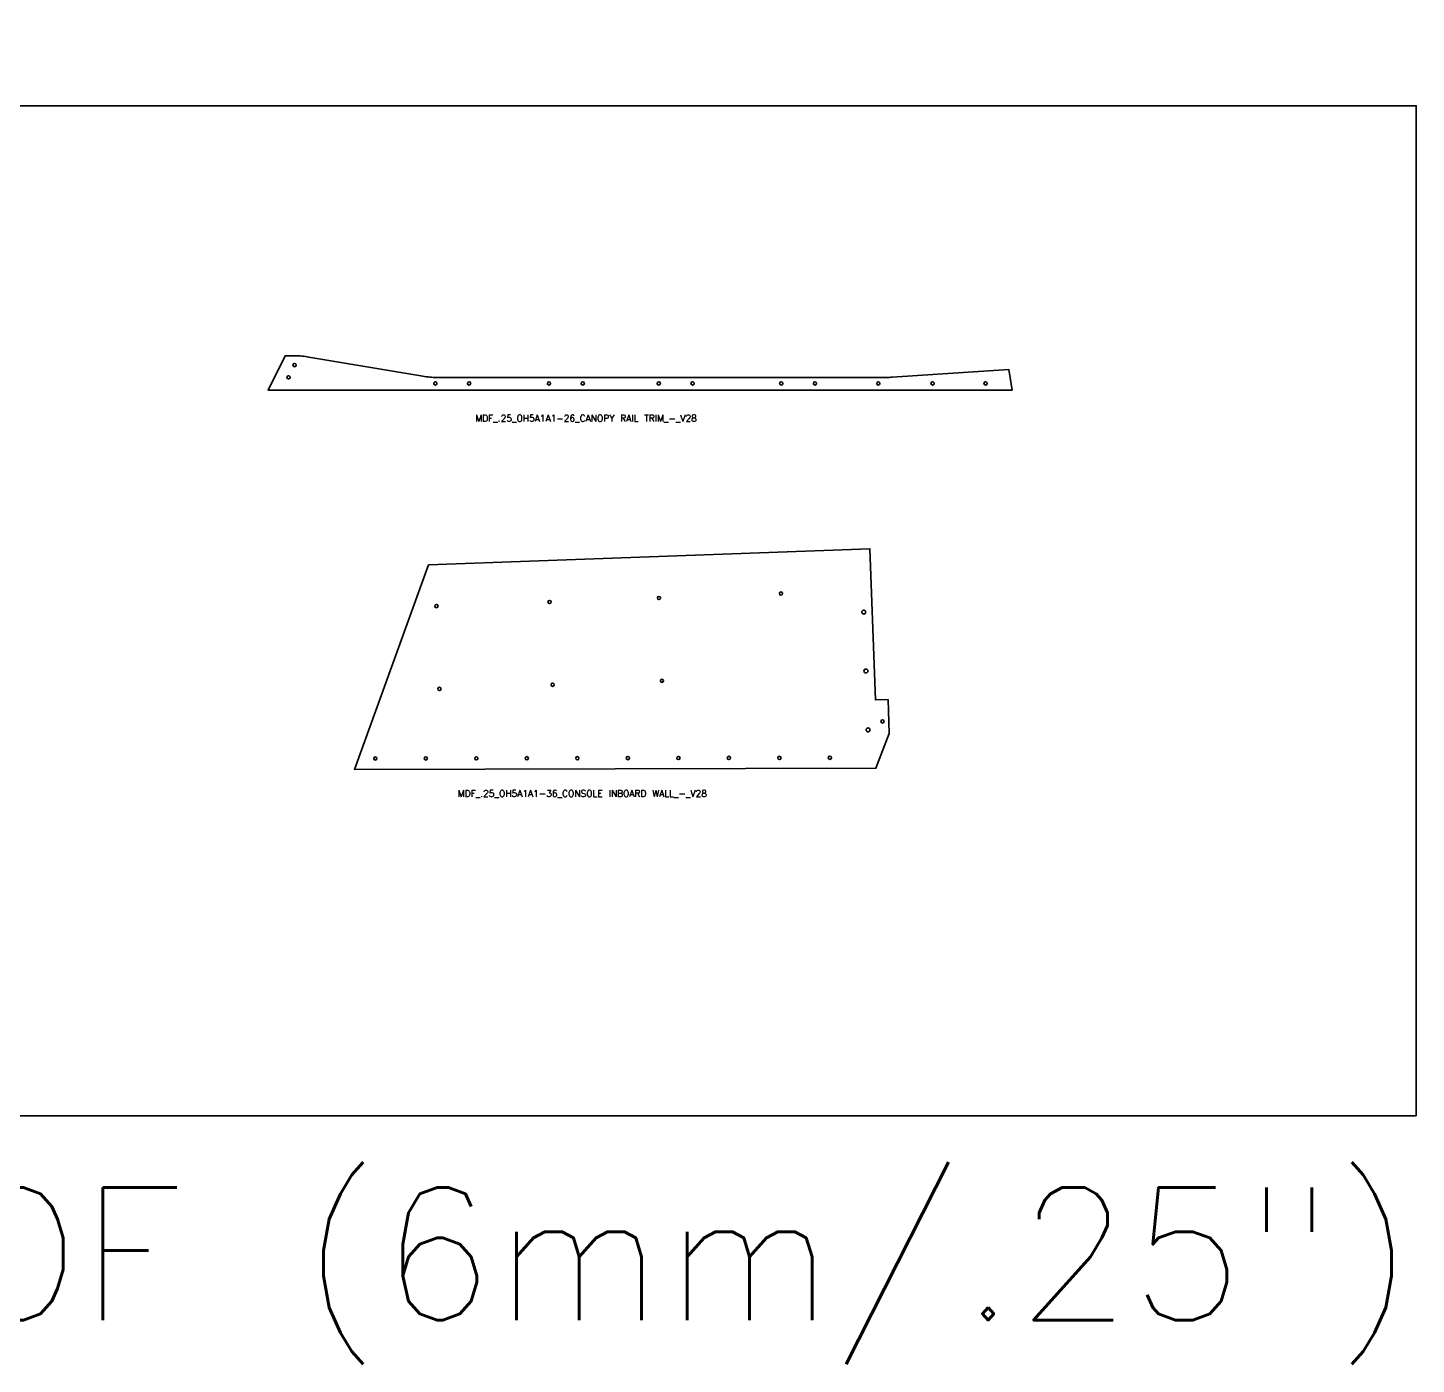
# Model space of a CAD drawing. Header units: millimetres. Extents: x 8001 to 31110, y 282 to 17125.
# Drawn here: x 19819 to 21914, y 286 to 2303 of the extents above; entities that cross this region are included whole.
import ezdxf

# ---------------------------------------------------------------- set-up
doc = ezdxf.new("R2010")
doc.units = ezdxf.units.MM
doc.styles.get("Standard").update_dxf_attribs({"font": 'txt.shx'})

msp = doc.modelspace()

# ---------------------------------------------------------------- linework, layer by layer
at = {"color": 0, "linetype": 'ByBlock', "lineweight": -2}
msp.add_lwpolyline([(21914.1135, 661.23125), (21914.1135, 2185.23125), (19475.7135, 2185.23125), (19475.7135, 661.23125)], close=True, dxfattribs=at)
msp.add_lwpolyline([(20243.6123, 1806.08706), (20415.3669, 1777.00655, 0.0419792887), (20436.58013, 1775.2244), (21115.13893, 1775.28885, 0.0161974313), (21123.36072, 1775.55604), (21299.68643, 1787.01196), (21304.40205, 1756.25682), (20182.12676, 1756.15024), (20207.68063, 1807.86781), (20222.39907, 1807.86921, -0.0419792887)], format="xyb", close=True)
msp.add_lwpolyline([(20243.6123, 1806.08706), (20415.3669, 1777.00655, 0.0419792887), (20436.58013, 1775.2244), (21115.13893, 1775.28885, 0.0161974313), (21123.36072, 1775.55604), (21299.68643, 1787.01196), (21304.40205, 1756.25682), (20182.12676, 1756.15024), (20207.68063, 1807.86781), (20222.39907, 1807.86921, -0.0419792887)], format="xyb", close=True)
msp.add_lwpolyline([(20424.19058, 1492.4134), (21089.91456, 1516.67166), (21098.22513, 1288.60302), (21117.2625, 1289.29673), (21119.12943, 1238.06207), (21099.06959, 1185.56664), (20312.36387, 1183.71652)], close=True)
msp.add_lwpolyline([(20424.19058, 1492.4134), (21089.91456, 1516.67166), (21098.22513, 1288.60302), (21117.2625, 1289.29673), (21119.12943, 1238.06207), (21099.06959, 1185.56664), (20312.36387, 1183.71652)], close=True)
for centre, radius in [((20221.97906, 1793.80169), 2.45745), ((20221.97906, 1793.80169), 2.45745), ((20212.87692, 1775.38021), 2.45745), ((20212.87692, 1775.38021), 2.45745), ((20434.36307, 1766.17419), 2.45745), ((20434.36307, 1766.17419), 2.45745), ((20485.31286, 1766.17903), 2.45745), ((20485.31286, 1766.17903), 2.45745), ((20605.77117, 1766.19047), 2.45745), ((20605.77117, 1766.19047), 2.45745), ((20656.72096, 1766.19531), 2.45745), ((20656.72096, 1766.19531), 2.45745), ((20771.39517, 1766.2062), 2.45745), ((20771.39517, 1766.2062), 2.45745), ((20822.34496, 1766.21104), 2.45745), ((20956.12963, 1766.22375), 2.45745), ((21007.07942, 1766.22858), 2.45745), ((21007.07942, 1766.22858), 2.45745), ((21102.64317, 1766.23766), 2.45745), ((21102.64317, 1766.23766), 2.45745), ((21184.4011, 1766.24542), 2.45745), ((21184.4011, 1766.24542), 2.45745), ((21264.4011, 1766.25302), 2.45745), ((21264.4011, 1766.25302), 2.45745), ((20955.75774, 1449.19469), 2.45745), ((20955.75774, 1449.19469), 2.45745), ((20435.9869, 1430.2548), 2.45745), ((20435.9869, 1430.2548), 2.45745), ((20606.73937, 1436.47683), 2.45745), ((20606.73937, 1436.47683), 2.45745), ((20771.72987, 1442.48891), 2.45745), ((20771.72987, 1442.48891), 2.45745), ((21080.68734, 1421.13622), 2.97663), ((21080.68734, 1421.13622), 2.97663), ((20776.28514, 1317.47801), 2.45745), ((20776.28514, 1317.47801), 2.45745), ((21083.92461, 1332.29518), 2.97663), ((21083.92461, 1332.29518), 2.97663), ((20440.54216, 1305.2439), 2.45745), ((20440.54216, 1305.2439), 2.45745), ((20611.29464, 1311.46593), 2.45745), ((20611.29464, 1311.46593), 2.45745), ((21108.93517, 1256.25536), 2.45745), ((21108.93517, 1256.25536), 2.45745), ((21087.16188, 1243.45414), 2.97663), ((21087.16188, 1243.45414), 2.97663), ((20343.79299, 1200.29649), 2.45745), ((20343.79299, 1200.29649), 2.45745), ((20419.9929, 1200.41202), 2.45745), ((20419.9929, 1200.41202), 2.45745), ((20496.19282, 1200.52756), 2.45745), ((20496.19282, 1200.52756), 2.45745), ((20572.39273, 1200.64309), 2.45745), ((20572.39273, 1200.64309), 2.45745), ((20648.59264, 1200.75863), 2.45745), ((20648.59264, 1200.75863), 2.45745), ((20724.79255, 1200.87417), 2.45745), ((20724.79255, 1200.87417), 2.45745), ((20800.99246, 1200.9897), 2.45745), ((20800.99246, 1200.9897), 2.45745), ((20877.19238, 1201.10524), 2.45745), ((20877.19238, 1201.10524), 2.45745), ((20953.39229, 1201.22077), 2.45745), ((20953.39229, 1201.22077), 2.45745), ((21029.5922, 1201.33631), 2.45745), ((21029.5922, 1201.33631), 2.45745)]:
    msp.add_circle(centre, radius)
at = {"extrusion": (0, 0, -1)}
for centre in [(-20822.34496, 1766.21104), (-20956.12963, 1766.22375)]:
    msp.add_circle(centre, 2.45745, dxfattribs=at)

# ---------------------------------------------------------------- texts
for s, height, p in [('MDF_.25_OH5A1A1-26_CANOPY RAIL TRIM_-_V28', 10, (20494.74562, 1708.5916)), ('MDF_.25_OH5A1A1-36_CONSOLE INBOARD WALL_-_V28', 10, (20468.3075, 1142.49159)), ('MDF (6mm/.25")', 200, (19512.86863, 352.96981))]:
    msp.add_text(s, height=height).set_placement(p)

doc.saveas('drawing.dxf')
